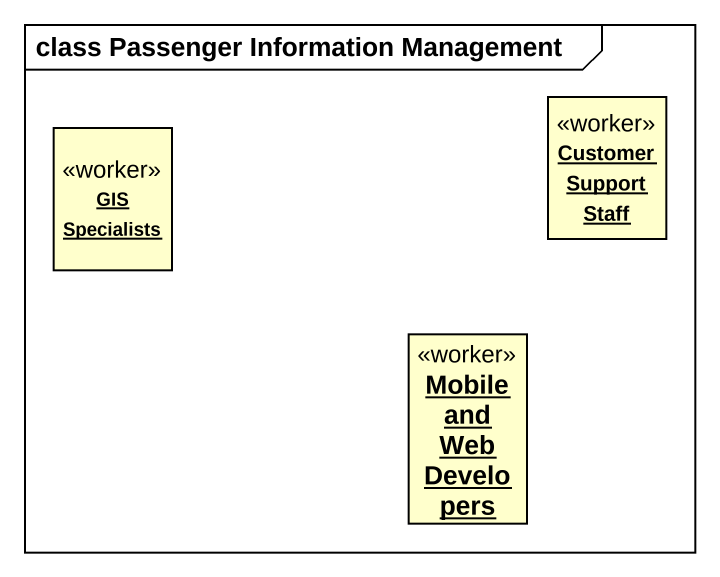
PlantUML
@startuml
mainframe class Passenger Information Management
hide circle
hide empty members
object "GIS Specialists" as GIS_Specialists <<worker>>
object "Customer Support Staff" as Customer_Support_Staff <<worker>>
object "Mobile and Web Developers" as Mobile_and_Web_Developers <<worker>>
@enduml
